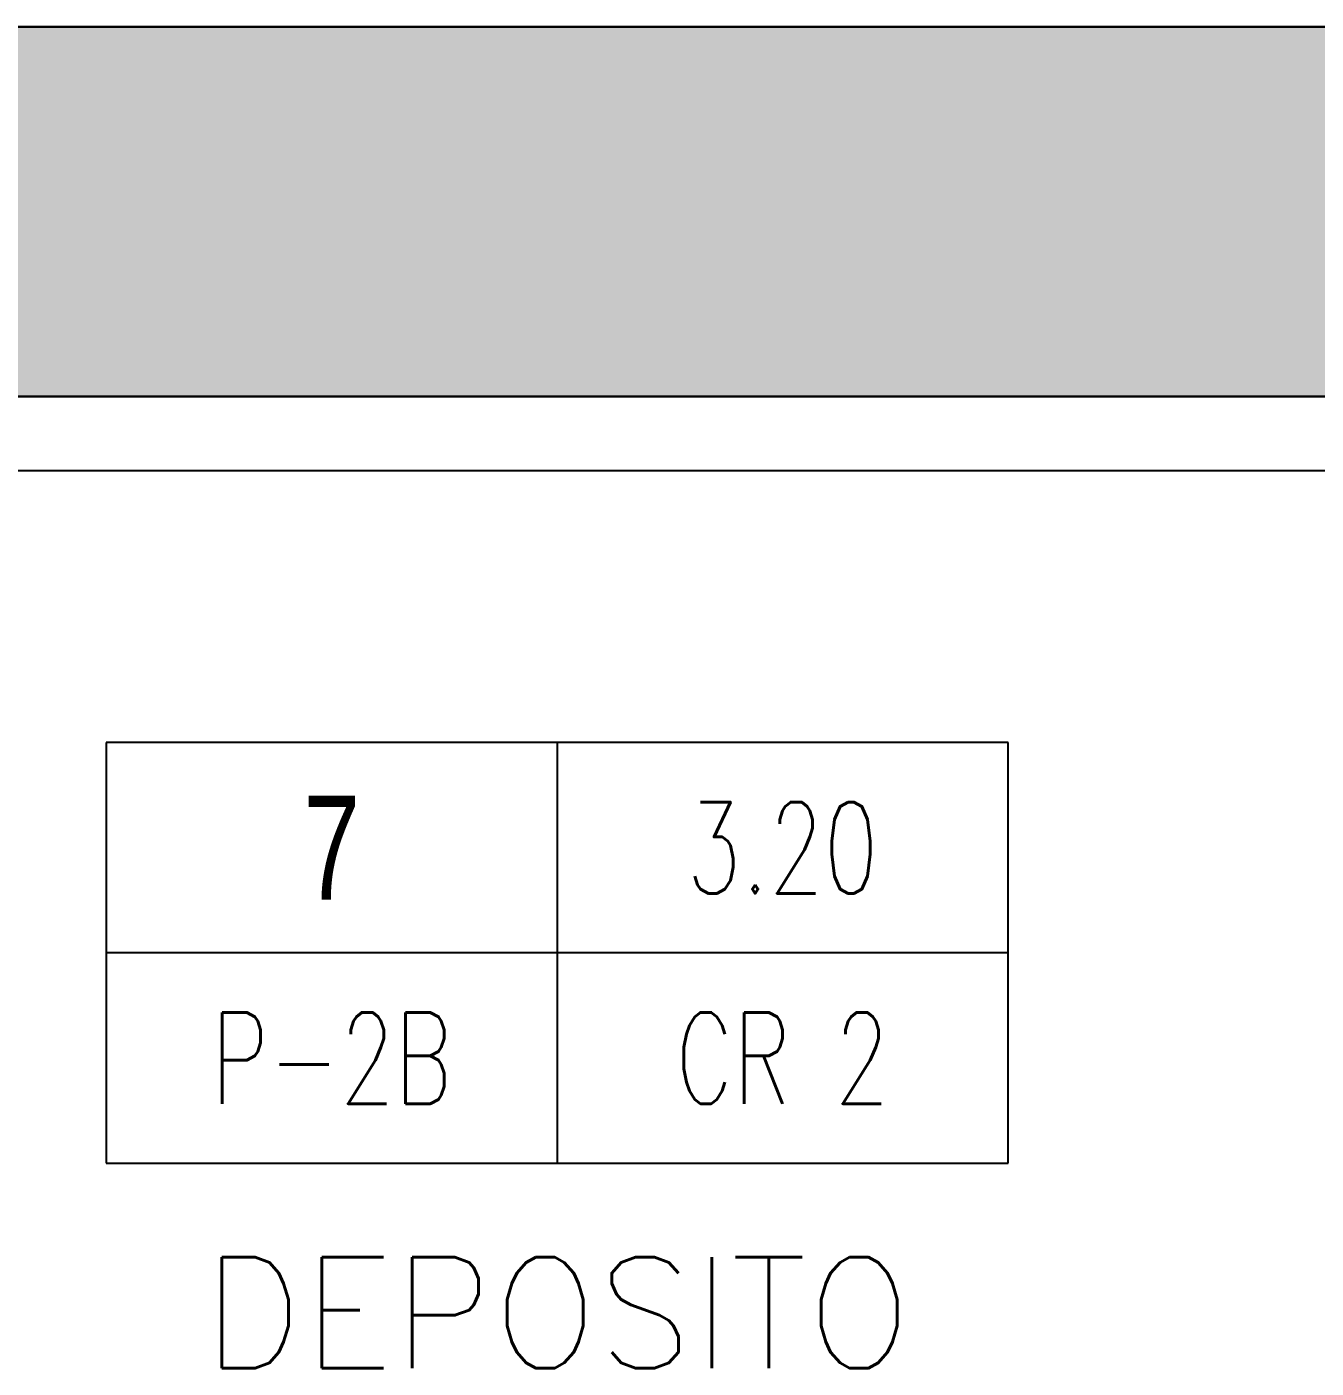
# Model space of a CAD drawing. Extents: x 3 to 114, y 126 to 173.
# Drawn here: x 76.566 to 80.052, y 127.442 to 131.069 of the extents above; entities that cross this region are included whole.
import ezdxf
from ezdxf.enums import TextEntityAlignment as Align

# ---------------------------------------------------------------- set-up
doc = ezdxf.new("R2010")
doc.units = 0
doc.header["$LTSCALE"] = 0.02
doc.header["$MEASUREMENT"] = 0
doc.layers.get('0').update_dxf_attribs({"linetype": 'CONTINUOUS'})
for name, color, linetype in [('-LOCAL-TXT', 3, 'CONTINUOUS'), ('10-TERMINACION-LOCALES', 7, 'CONTINUOUS'), ('10-TERMINACION-MUROS', 2, 'CONTINUOUS'), ('AGUA', 140, 'CONTINUOUS'), ('VISTA-1', 7, 'CONTINUOUS')]:
    doc.layers.add(name, color=color, linetype=linetype)
doc.styles.add('arial', font='ARIAL.TTF')
doc.styles.add('COTAS', font='ROMANS.shx', dxfattribs={"width": 0.8})
doc.styles.add('NICO', font='romans.shx', dxfattribs={"height": 0.2})

# ---------------------------------------------------------------- blocks, each defined once
blk = doc.blocks.new('LOCAL-TERMIS')
at = {"layer": '10-TERMINACION-LOCALES'}
for p, q in [((0.6501, 0.3034), (-0.6501, 0.3034)), ((-0.6501, 0.3034), (-0.6501, -0.3034)), ((0, 0.3034), (0, -0.3034)), ((0.6501, -0.3034), (0.6501, 0.3034)), ((-0.6501, -0.3034), (0.6501, -0.3034))]:
    blk.add_line(p, q, dxfattribs=at)
blk.add_lwpolyline([(0.6501, 0), (-0.6501, 0)], dxfattribs=at)
at = {"layer": '10-TERMINACION-LOCALES', "style": 'COTAS', "width": 0.7}
for tag, p in [('H-CIE', (0.325, 0.1517)), ('PISO', (-0.325, -0.1517)), ('TERM', (0.325, -0.1517))]:
    blk.add_attdef(tag, text='', height=0.1317, dxfattribs=at).set_placement(p, align=Align.MIDDLE_CENTER)
at = {"layer": '10-TERMINACION-MUROS', "style": 'arial', "width": 0.7}
blk.add_attdef('NUM-LOCAL', text='', height=0.15, dxfattribs=at).set_placement((-0.325, 0.1517), align=Align.MIDDLE_CENTER)

msp = doc.modelspace()

# ---------------------------------------------------------------- hatches: boundary and pattern name
at = {"layer": 'AGUA'}
msp.add_hatch(color=256, dxfattribs=at).paths.add_polyline_path([(66.15, 131.0687), (93, 131.0687), (93, 130.0687), (66.15, 130.0687)])

# ---------------------------------------------------------------- linework, layer by layer
msp.add_lwpolyline([(66.15, 131.0687), (93, 131.0687), (93, 130.0687), (66.15, 130.0687)], close=True, dxfattribs=at)
at = {"layer": 'VISTA-1'}
for p, q in [((87.75, 131.0687), (74.25, 131.0687)), ((66.15, 130.0687), (93, 130.0687)), ((66.15, 129.8687), (93.2, 129.8687))]:
    msp.add_line(p, q, dxfattribs=at)

# ---------------------------------------------------------------- block references
at = {"extrusion": (2.05199e-08, 1.00772e-07, 1)}
ref = msp.add_blockref('LOCAL-TERMIS', (78, 128.5644, 0), dxfattribs=dict(at, xscale=1.875, yscale=1.874999999999995, zscale=1.875000000000002))
ref.add_attrib('NUM-LOCAL', '7', dxfattribs={"layer": '10-TERMINACION-MUROS', "extrusion": (2.05199e-08, 1.00772e-07, 1), "height": 0.2813, "style": 'arial', "width": 0.7}).set_placement((77.3906, 128.8488, 0), align=Align.MIDDLE_CENTER)
ref.add_attrib('H-CIE', '3.20', dxfattribs={"layer": '10-TERMINACION-LOCALES', "extrusion": (2.05199e-08, 1.00772e-07, 1), "height": 0.24688, "style": 'COTAS', "width": 0.7}).set_placement((78.6094, 128.8488, 0), align=Align.MIDDLE_CENTER)
ref.add_attrib('PISO', 'P-2B', dxfattribs={"layer": '10-TERMINACION-LOCALES', "extrusion": (2.05199e-08, 1.00772e-07, 1), "height": 0.24688, "style": 'COTAS', "width": 0.7}).set_placement((77.3906, 128.28, 0), align=Align.MIDDLE_CENTER)
ref.add_attrib('TERM', 'CR 2', dxfattribs={"layer": '10-TERMINACION-LOCALES', "extrusion": (2.05199e-08, 1.00772e-07, 1), "height": 0.24688, "style": 'COTAS', "width": 0.7}).set_placement((78.6094, 128.28, 0), align=Align.MIDDLE_CENTER)

# ---------------------------------------------------------------- texts
at = {"layer": '-LOCAL-TXT', "extrusion": (2.05199e-08, 1.00772e-07, 1), "style": 'NICO'}
msp.add_text('DEPOSITO', height=0.3, dxfattribs=at).set_placement((78, 127.5916, 0), align=Align.MIDDLE_CENTER)

doc.saveas('drawing.dxf')
